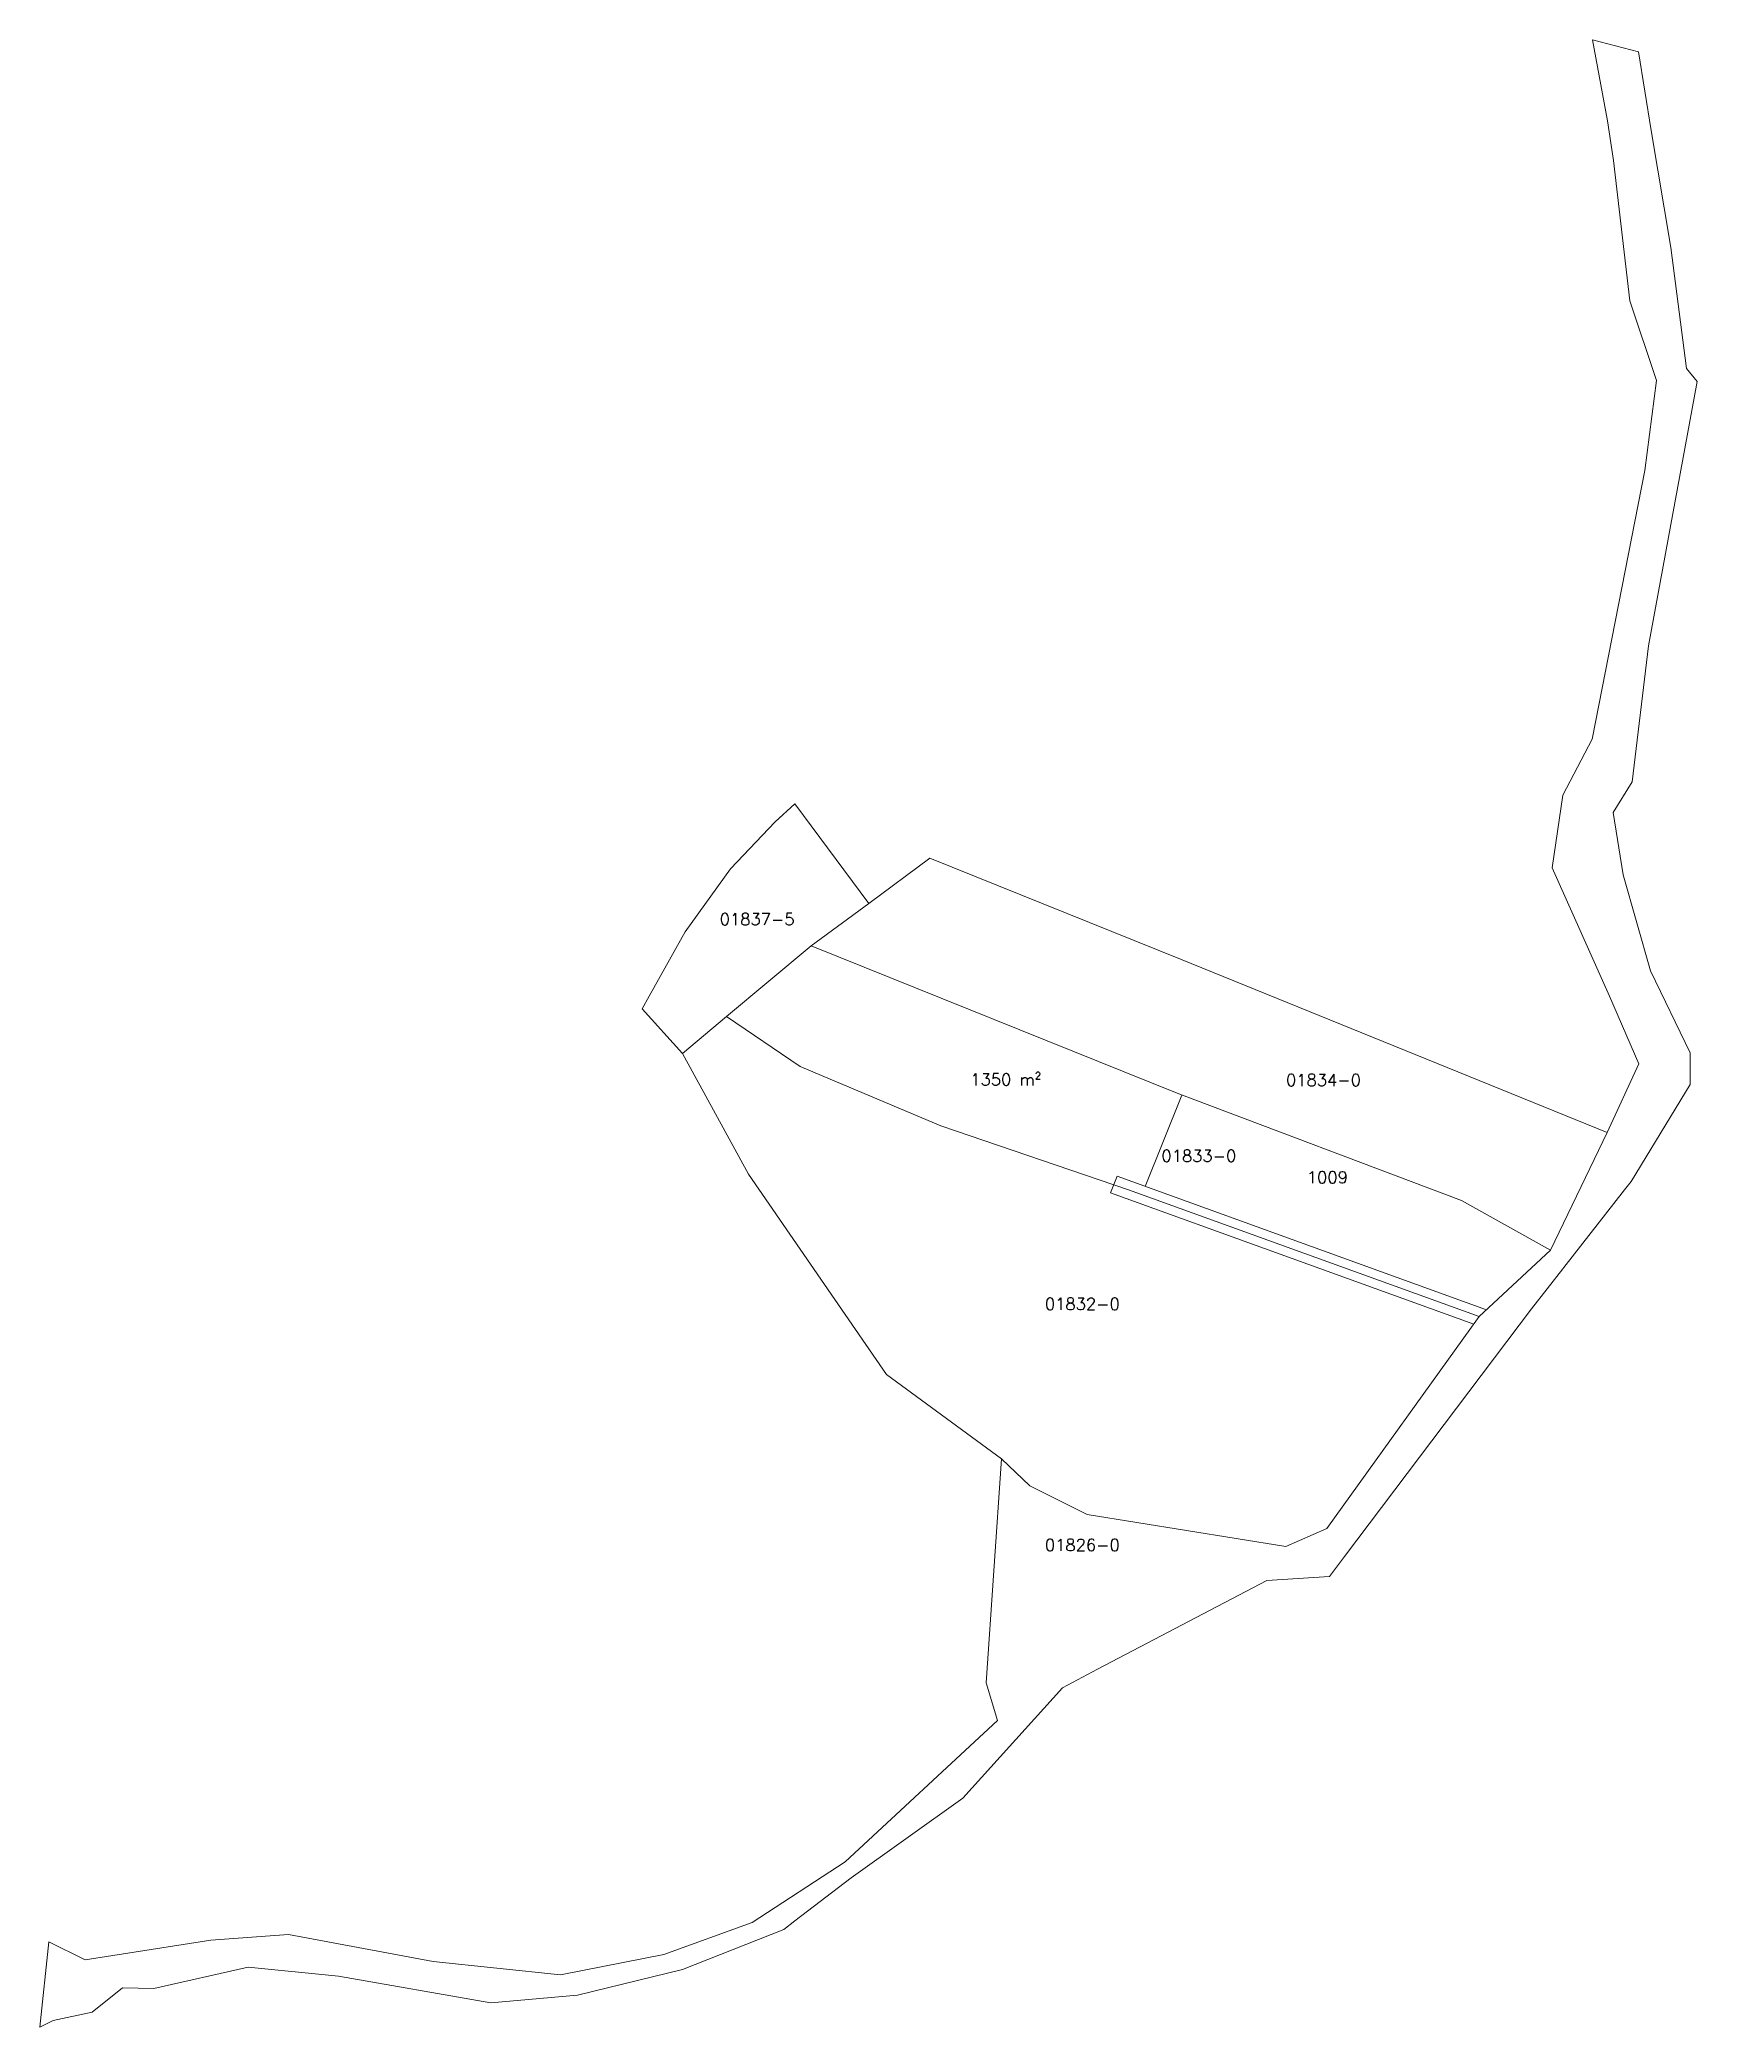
# Model space of a CAD drawing. Header units: metres. Extents: x 7512676 to 7512954, y 4687410 to 4687742.
import ezdxf

# ---------------------------------------------------------------- set-up
doc = ezdxf.new("R2010")
doc.units = ezdxf.units.M
for name, color, linetype, lineweight in [('Ndarjet', 1, 'Continuous', 0), ('Nr Parceles Baze', 7, 'Continuous', 0), ('Nr-Kojshi', 251, 'Continuous', 0), ('Nr-Ri', 1, 'Continuous', 0), ('Parc-Kojshi', 251, 'Continuous', 0), ('Parcela Baze', 7, 'Continuous', 0)]:
    doc.layers.add(name, color=color, linetype=linetype, lineweight=lineweight)
doc.styles.get("Standard").update_dxf_attribs({"font": 'simplex.shx'})

msp = doc.modelspace()

# ---------------------------------------------------------------- linework, layer by layer
at = {"layer": 'Ndarjet', "flags": 128}
for points in [[(7512861.3, 4687550.76), (7512867.44, 4687566.03)], [(7512855.52, 4687549.66), (7512856.64, 4687552.45)], [(7512918.42, 4687530.15), (7512856.64, 4687552.45)], [(7512916.28, 4687527.73), (7512855.52, 4687549.66)]]:
    msp.add_lwpolyline(points, dxfattribs=at)
at = {"layer": 'Parc-Kojshi', "flags": 128}
for points in [[(7512939.61, 4687722.27), (7512938.61, 4687728.9), (7512936.14, 4687742.47), (7512943.79, 4687740.45), (7512945.94, 4687727.29), (7512949.23, 4687707.75), (7512951.86, 4687687.49), (7512953.64, 4687685.32), (7512945.48, 4687641.11), (7512942.76, 4687618.39), (7512939.57, 4687613.26), (7512941.26, 4687602.83), (7512945.82, 4687586.8), (7512952.46, 4687573.07), (7512952.46, 4687567.81), (7512942.59, 4687551.58), (7512941.49, 4687550.19), (7512931.32, 4687537.21), (7512931.16, 4687537), (7512925.9, 4687530.29), (7512894.67, 4687488.88), (7512892.16, 4687485.54), (7512881.64, 4687484.89), (7512853.36, 4687470.03), (7512847.46, 4687466.92), (7512830.83, 4687448.47), (7512812.11, 4687435.17), (7512802.73, 4687427.96), (7512800.88, 4687426.54), (7512783.91, 4687419.81), (7512766.38, 4687415.56), (7512751.89, 4687414.27), (7512726.4, 4687418.73), (7512711.29, 4687420.23), (7512695.53, 4687416.66), (7512690.27, 4687416.76), (7512685.21, 4687412.72), (7512678.67, 4687411.3), (7512676.42, 4687410.18), (7512677.92, 4687424.47), (7512684.02, 4687421.47), (7512705.06, 4687424.75), (7512718.02, 4687425.69), (7512742.22, 4687421.19), (7512763.51, 4687418.93), (7512780.79, 4687422.32), (7512795.55, 4687427.67), (7512811.12, 4687437.84), (7512836.61, 4687461.45), (7512834.74, 4687467.75), (7512837.27, 4687505.19), (7512842.03, 4687500.71), (7512851.6, 4687495.92), (7512884.82, 4687490.57), (7512891.67, 4687493.57), (7512917.19, 4687529), (7512929.12, 4687540.09), (7512938.59, 4687559.78), (7512943.85, 4687571.24), (7512938.97, 4687582.56), (7512929.4, 4687604.04), (7512931.18, 4687616.16), (7512936.05, 4687625.52), (7512944.87, 4687670.46), (7512946.85, 4687685.48), (7512942.34, 4687698.82), (7512939.61, 4687722.27)], [(7512802.73, 4687614.71), (7512815.11, 4687598.04), (7512805.46, 4687590.97), (7512791.27, 4687579.15), (7512783.95, 4687573), (7512777.19, 4687580.43), (7512778.37, 4687582.56), (7512784.35, 4687593.34), (7512791.95, 4687603.86), (7512799.45, 4687611.73), (7512802.73, 4687614.71)], [(7512805.46, 4687590.97), (7512815.11, 4687598.04), (7512825.27, 4687605.62), (7512867.24, 4687588.77), (7512938.59, 4687559.78), (7512929.12, 4687540.09), (7512914.23, 4687548.43), (7512866.68, 4687566.34), (7512805.46, 4687590.97)], [(7512783.95, 4687573), (7512791.27, 4687579.15), (7512803.61, 4687570.82), (7512827.15, 4687560.89), (7512858.51, 4687550.18), (7512917.19, 4687529), (7512891.67, 4687493.57), (7512884.82, 4687490.57), (7512851.6, 4687495.92), (7512842.03, 4687500.71), (7512837.27, 4687505.19), (7512818.03, 4687519.32), (7512794.94, 4687552.82), (7512783.95, 4687573)]]:
    msp.add_lwpolyline(points, dxfattribs=at)
at = {"layer": 'Parcela Baze', "flags": 128}
msp.add_lwpolyline([(7512791.27, 4687579.15), (7512805.46, 4687590.97), (7512866.68, 4687566.34), (7512914.23, 4687548.43), (7512929.12, 4687540.09), (7512917.19, 4687529), (7512858.51, 4687550.18), (7512827.15, 4687560.89), (7512803.61, 4687570.82), (7512791.27, 4687579.15)], dxfattribs=at)

# ---------------------------------------------------------------- texts
at = {"layer": 'Nr Parceles Baze'}
msp.add_text('01833-0', height=2, dxfattribs=at).set_placement((7512864.03, 4687554.86))
at = {"layer": 'Nr-Kojshi'}
for s, p in [('01837-5', (7512790.15, 4687594.44)), ('01834-0', (7512884.87, 4687567.54)), ('01832-0', (7512844.54, 4687530.11)), ('01826-0', (7512844.54, 4687489.81))]:
    msp.add_text(s, height=2, dxfattribs=at).set_placement(p)
at = {"layer": 'Nr-Ri'}
for s, p in [('1350 m²', (7512832.06, 4687567.64)), ('1009', (7512888.35, 4687551.28))]:
    msp.add_text(s, height=2, dxfattribs=at).set_placement(p)

doc.saveas('drawing.dxf')
